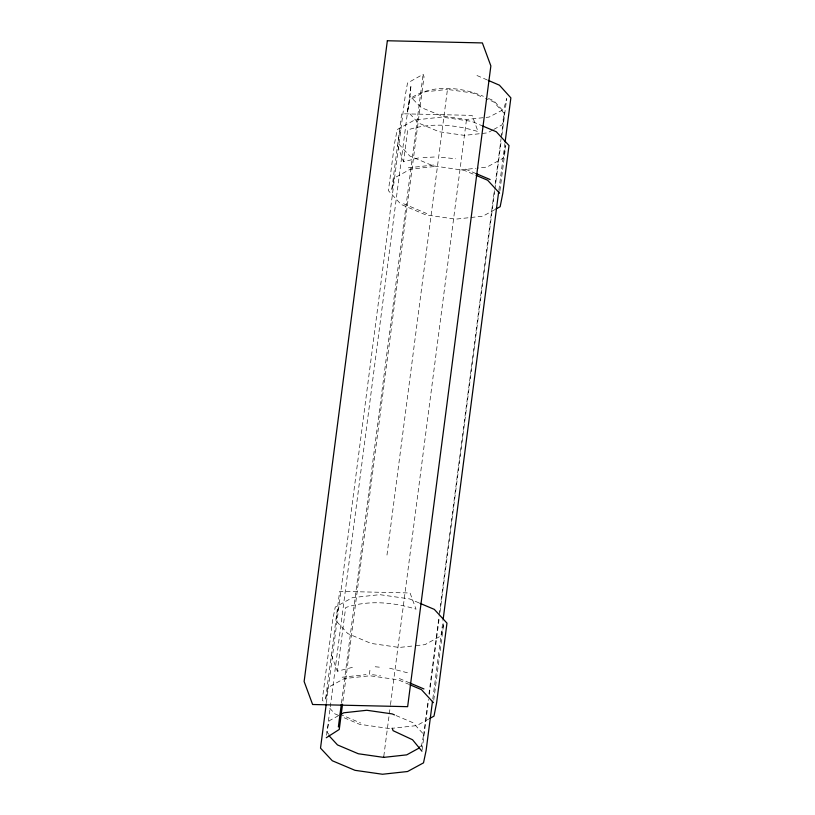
<?xml version="1.0" encoding="UTF-8"?>
<svg xmlns="http://www.w3.org/2000/svg" width="815" height="815" viewBox="0 0 815 815"><rect width="100%" height="100%" fill="white"/><g stroke="black" fill="none" stroke-linecap="round" stroke-linejoin="round"><path stroke-width="0.61" stroke-dasharray="4.08 3.06" d="M326.418 702.683L405.289 95.437L407.5 83.079L423.128 74.287L424.034 76.753L342.707 702.948M326.591 735.242L411.035 85.066L409.996 96.282L421.202 107.539L441.781 115.985L466.506 119.459L489.061 117.075L503.701 109.434L506.706 98.503L501.948 135.107M352.386 667.342L337.379 671.234L345.652 607.552C368.462 599.85 393.36 602.173 416.037 609.172L410.057 592.974L339.672 591.354L325.46 700.177L327.956 687.514L344.256 678.589L369.979 675.767L398.24 679.822L408.692 684.254M418.553 157.916L403.547 161.808L407.673 129.972C430.483 122.26 455.391 124.583 478.069 131.592L472.089 115.384L401.693 113.764L391.618 190.751L394.124 178.098L410.414 169.163L436.137 166.341M341.475 702.999L423.128 74.287M369.929 670.266L369.419 674.25L380.646 675.859M386.982 555.056L447.455 89.406L472.792 93.042L483.203 97.454M383.804 756.239L390.354 705.759M390.507 704.639L466.506 119.459M423.555 735.517L428.13 700.299M428.945 693.983L439.112 615.743M439.275 614.479L494.338 190.486M495.163 184.17L501.062 138.744M501.225 137.48L504.485 112.358L493.758 100.714L485.669 97.28M422.099 749.943L428.659 699.443M429.311 694.39L439.153 618.636M439.978 612.33L494.736 190.659M494.899 189.396L501.296 140.16M432.826 698.801L442.983 620.531M498.902 190.017L504.964 143.308M433.763 700.167L443.778 623.057L441.272 635.71L424.982 644.645L415.192 645.714M499.921 190.72L505.799 145.467L503.303 158.13L487.003 167.065L477.213 168.135M400.318 130.339L397.822 142.992L409.792 155.981L433.02 165.822L464.407 170.406L474.86 174.828M407.704 110.137L409.945 98.788C430.982 84.016 460.709 86.624 483.356 96.302M338.296 607.919L335.8 620.582L347.761 633.561L370.988 643.402L399.258 647.467L413.969 645.847M421.314 746.856L423.708 734.366L412.981 722.722L395.632 715.376M492.708 129.993L487.492 132.855L464.438 135.382L439.102 131.745L418.278 122.922L407.551 111.278L409.792 99.939L424.401 91.932L447.455 89.406M493.758 129.422L502.101 124.848L504.342 113.509L493.615 101.865L485.516 98.432M494.756 209.669L482.898 216.169L455.646 219.154L425.705 214.854L401.092 204.433L388.419 190.679L394.623 142.92L397.272 129.514L414.529 120.05L441.781 117.065L471.722 121.364L481.971 125.704M338.551 715.652L329.158 720.796L326.917 732.145L329.219 734.641M428.598 719.095L416.73 725.595L391.944 728.315M419.379 746.856L421.467 745.715M408.325 167.809L435.577 164.824M461.28 169.877L475.991 168.267M342.168 677.234L366.006 674.626M423.066 157.652L436.616 156.867M441.404 157.336L455.768 158.772M375.236 666.762L380.024 667.241M389.478 728.579L359.537 724.28L342.758 717.18M389.611 668.198L407.765 672.854M465.518 169.123L476.795 173.901M403.588 203.74L426.815 213.581M418.92 602.856L409.69 598.943L379.749 594.655L352.498 597.629L335.24 607.093L332.591 620.5L322.261 700.105L324.635 702.683M399.36 678.549L410.638 683.327M339.753 714.144L360.658 723.007M338.286 715.285L334.934 713.859L328.598 706.982M476.979 75.52L487.075 79.87M397.557 145.61L403.547 161.808M331.399 655.036L337.379 671.234"/><path stroke-width="1.22" d="M326.255 703.946L320.519 748.139L332.316 760.762L354.983 770.318L382.5 774.25L407.561 771.52L423.505 762.86L426.102 750.564L432.49 701.328M338.357 726.99L341.312 704.262M342.545 704.201L339.264 729.456L326.265 737.758M329.066 735.782L337.502 744.93L358.315 753.753L383.651 757.39L383.722 756.809M443.156 619.268L498.739 191.28M505.127 142.044L510.873 97.861L499.422 85.188L488.195 80.359M495.836 209.078L500.155 206.715L502.804 193.308L509.008 145.549L496.325 131.786L482.724 126.03M340.639 714.511L343.767 712.789L366.821 710.273L392.158 713.899L394.47 714.887M429.678 718.504L433.988 716.141L436.636 702.734L446.977 623.129L434.303 609.375L419.949 603.294M419.226 747.997L406.705 754.863L383.651 757.39M476.062 173.585L490.121 179.545M476.021 175.317L487.635 180.237L499.595 193.226M409.904 683.011L423.963 688.97M409.853 684.743L421.467 689.663L433.437 702.652M421.936 751.196L412.533 739.745L393.115 730.688L392.198 728.223M387.349 40.75L304.127 681.513L312.614 704.496L407.643 706.676L490.864 65.923L482.378 42.93L387.349 40.75"/></g></svg>
